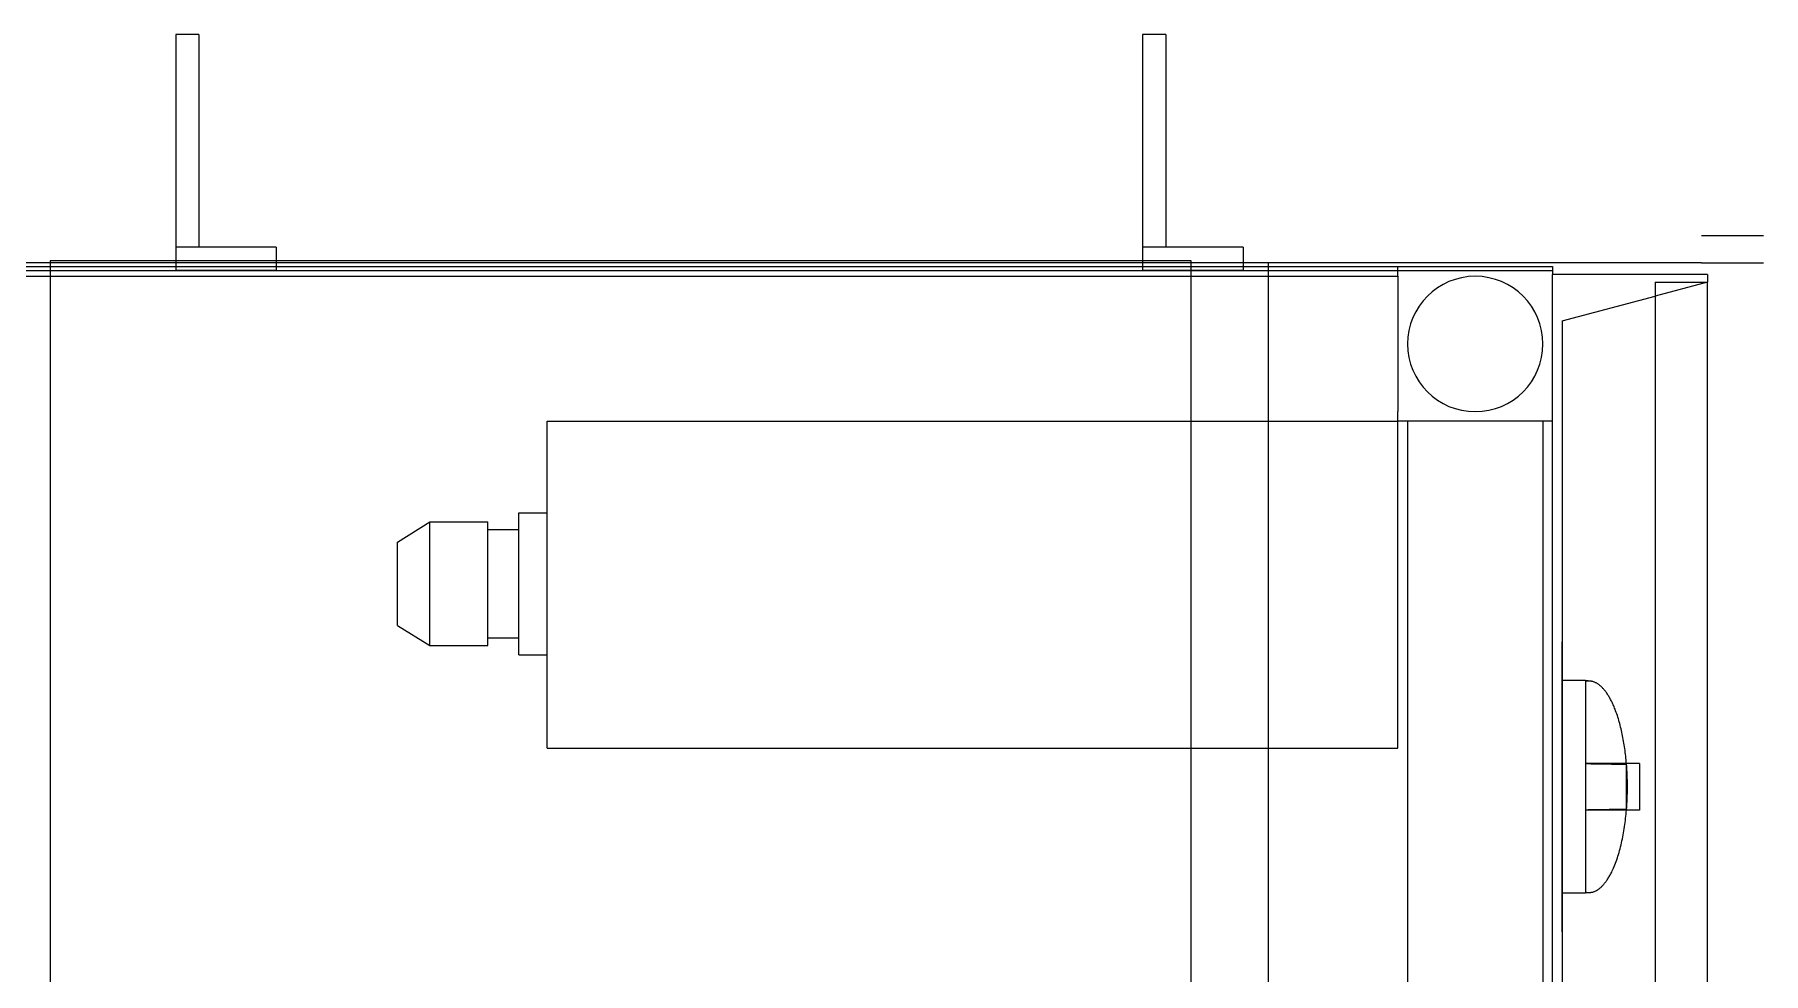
# Model space of a CAD drawing. Header units: millimetres. Extents: x 2162 to 93478, y -2737 to 52379.
# Drawn here: x 45670.7 to 46117.7, y 7851.4 to 8094.1 of the extents above; entities that cross this region are included whole.
import ezdxf

# ---------------------------------------------------------------- set-up
doc = ezdxf.new("R2010")
doc.units = ezdxf.units.MM
doc.layers.add('equipment 1', color=4, linetype='Continuous', lineweight=9)

# ---------------------------------------------------------------- blocks, each defined once
blk = doc.blocks.new('equipment 0533')
at = {"color": 0}
for p, q in [((445.5, 1430), (439.5, 1430)), ((439.5, 1430), (439.5, 1378)), ((445.5, 1430), (445.5, 1378)), ((689.5, 1430), (689.5, 1378)), ((695.5, 1430), (689.5, 1430)), ((695.5, 1430), (695.5, 1378)), ((439.5, 1378), (439.5, 1371.5)), ((445.5, 1378), (445.5, 1375)), ((689.5, 1378), (689.5, 1371.5)), ((695.5, 1378), (695.5, 1375)), ((850, 1378), (834, 1378)), ((445.5, 1375), (439.5, 1375)), ((465.5, 1375), (445.5, 1375)), ((465.5, 1375), (465.5, 1371.5)), ((695.5, 1375), (689.5, 1375)), ((715.5, 1375), (695.5, 1375)), ((715.5, 1375), (715.5, 1371)), ((-5, 1369), (795.5, 1369)), ((35.5, 1370), (755.5, 1370)), ((407, 1371), (399, 1371)), ((702, 1371.5), (407, 1371.5)), ((407, 1371.5), (407, 948)), ((702, 1371), (407, 1371)), ((439.5, 1371.5), (439.5, 1369)), ((465.5, 1369), (439.5, 1369)), ((465.5, 1371.5), (465.5, 1369)), ((689.5, 1371.5), (689.5, 1369)), ((715.5, 1369), (689.5, 1369)), ((702, 948), (702, 1371.5)), ((722, 1371), (702, 1371)), ((715.5, 1371), (715.5, 1369)), ((834, 1371), (722, 1371)), ((722, 106.5), (722, 1371)), ((755.5, 1367.5), (755.5, 1370)), ((755.5, 1370), (795.5, 1370)), ((795.5, 1370), (795.5, 1369)), ((795.5, 1369), (795.5, 1368)), ((795.5, 108), (795.5, 1368)), ((835.5, 1368), (795.5, 1368)), ((834, 1371), (850, 1371)), ((835.5, 1368), (835.5, 1366)), ((35.5, 1367.5), (755.5, 1367.5)), ((755.5, 1367.5), (755.5, 1332.5)), ((835.5, 1366), (822, 1362.38)), ((822, 1366), (835.5, 1366)), ((822, 1366), (822, 110)), ((835.5, 110), (835.5, 1366)), ((798, 1355.95), (822, 1362.38)), ((822, 1362.38), (822, 113.62)), ((798, 1355.95), (798, 120.05)), ((755.5, 1330), (755.5, 1332.5)), ((535.5, 1245.5), (535.5, 1330)), ((535.5, 1330), (755.5, 1330)), ((755.5, 1245.5), (755.5, 1330)), ((758, 1330), (755.5, 1330)), ((758, 1330), (758, 146)), ((793, 1330), (758, 1330)), ((793, 1330), (793, 146)), ((795.5, 1330), (793, 1330)), ((528.2, 1275.86), (528.2, 1306.35)), ((528.2, 1306.35), (535.5, 1306.35)), ((496.8, 1298.75), (505.2, 1304)), ((505.2, 1277.41), (505.2, 1304)), ((505.2, 1304), (520.2, 1304)), ((520.2, 1277.41), (520.2, 1304)), ((520.2, 1302), (528.2, 1302)), ((496.8, 1280.89), (496.8, 1298.75)), ((496.8, 1277.25), (496.8, 1280.89)), ((496.8, 1277.25), (505.2, 1272)), ((505.2, 1272), (505.2, 1277.41)), ((520.2, 1272), (520.2, 1277.41)), ((520.2, 1274), (528.2, 1274)), ((528.2, 1269.65), (528.2, 1275.86)), ((505.2, 1272), (520.2, 1272)), ((528.2, 1269.65), (535.5, 1269.65)), ((804, 1263), (798, 1263)), ((804, 1263), (804, 1262.74)), ((805.38, 1262.81), (804, 1263)), ((804, 1262.74), (804, 1241.5)), ((535.5, 1245.5), (755.5, 1245.5)), ((804, 1241.5), (804, 1229.5)), ((818, 1241.5), (804, 1241.5)), ((814.61, 1229.67), (814.61, 1241.33)), ((818, 1241.5), (818, 1229.5)), ((818, 1229.5), (804, 1229.5)), ((804, 1229.5), (804, 1208.26)), ((804, 1208), (798, 1208)), ((804, 1208.26), (804, 1208)), ((805.38, 1208.19), (804, 1208))]:
    blk.add_line(p, q, dxfattribs=at)
at = {"color": 0, "extrusion": (1, 2.22045e-16, 0)}
for p, q in [((798, 1269.48, 700.51), (798, 1264.06, 701.46)), ((798, 1263.87, 712.53), (798, 1269.25, 713.67)), ((798, 1268.31, 717.16), (798, 1263.08, 715.46)), ((798, 1262.75, 696.58), (798, 1267.92, 694.7)), ((798, 1262.39, 717.36), (798, 1267.49, 719.42)), ((798, 1267.48, 710.44), (798, 1267.48, 704.5)), ((798, 1267.48, 704.5), (798, 1266.72, 704.5)), ((798, 1266.99, 710.44), (798, 1267.48, 710.44)), ((798, 1266.77, 691.92), (798, 1261.78, 694.24)), ((798, 1266.72, 704.5), (798, 1266.72, 709.13)), ((798, 1265.96, 722.7), (798, 1261.11, 720.11)), ((798, 1265.35, 708.25), (798, 1265.35, 708.96)), ((798, 1260.09, 721.87), (798, 1264.76, 724.78)), ((798, 1259.26, 689.87), (798, 1263.76, 686.71)), ((798, 1262.69, 727.74), (798, 1258.35, 724.35)), ((798, 1262.47, 707.44), (798, 1262.47, 707.93)), ((798, 1261.93, 684.32), (798, 1257.72, 687.86)), ((798, 1261.76, 711.94), (798, 1261.73, 712.08)), ((798, 1261.73, 712.08), (798, 1261.54, 712.04)), ((798, 1261.57, 711.97), (798, 1261.54, 712.04)), ((798, 1257.05, 725.9), (798, 1261.14, 729.59)), ((798, 1258.59, 732.14), (798, 1254.9, 728.05)), ((798, 1254.14, 684.28), (798, 1257.68, 680.07)), ((798, 1253.35, 729.35), (798, 1256.74, 733.69)), ((798, 1255.29, 678.24), (798, 1252.13, 682.74)), ((798, 1254.05, 739.09), (798, 1216.68, 760.36)), ((798, 1253.78, 735.76), (798, 1250.87, 731.09)), ((798, 1253.56, 738.22), (798, 1216.19, 759.49)), ((798, 1249.11, 732.11), (798, 1251.7, 736.96)), ((798, 1247.76, 680.22), (798, 1250.08, 675.23)), ((798, 1248.42, 738.49), (798, 1246.36, 733.39)), ((798, 1247.3, 674.08), (798, 1245.42, 679.25)), ((798, 1244.46, 734.08), (798, 1246.16, 739.31)), ((798, 1242.67, 740.25), (798, 1241.53, 734.87)), ((798, 1240.54, 677.94), (798, 1241.49, 672.52)), ((798, 1234.64, 672.69), (798, 1236.93, 672.69)), ((798, 1236.93, 672.69), (798, 1236.93, 672)), ((798, 1236.93, 672), (798, 1233.8, 672)), ((798, 1234.49, 676.11), (798, 1233.88, 676.19)), ((798, 1229.51, 672.52), (798, 1230.46, 677.94)), ((798, 1221, 681.39), (798, 1218.25, 676.62)), ((798, 1216.21, 677.9), (798, 1219.28, 682.46)), ((798, 1215.47, 750), (798, 1205.53, 750)), ((798, 1205.53, 749), (798, 1215.47, 749)), ((798, 1208.32, 754), (798, 1212.68, 754)), ((798, 1212.04, 689.45), (798, 1207.59, 686.22)), ((798, 1206.24, 688.22), (798, 1210.91, 691.13)), ((798, 1210.5, 728.5), (798, 1210.5, 735.5)), ((798, 1210.5, 735.5), (798, 1209, 737)), ((798, 1200.5, 732), (798, 1210.5, 732)), ((798, 1209, 727), (798, 1210.5, 728.5)), ((798, 1209.46, 712.03), (798, 1209.43, 711.96)), ((798, 1209.46, 712.03), (798, 1209.26, 712.07)), ((798, 1209.26, 712.07), (798, 1209.24, 711.93)), ((798, 1209, 737), (798, 1202, 737)), ((798, 1202, 727), (798, 1209, 727)), ((798, 1208.53, 707.92), (798, 1208.53, 707.43)), ((798, 1207.13, 700.47), (798, 1201.75, 699.33)), ((798, 1203.82, 706.32), (798, 1203.9, 707)), ((798, 1203.22, 707.84), (798, 1202.46, 707.92)), ((798, 1202.38, 705.1), (798, 1203.14, 705.18)), ((798, 1202, 737), (798, 1200.5, 735.5)), ((798, 1200.5, 728.5), (798, 1202, 727)), ((798, 1200.5, 735.5), (798, 1200.5, 728.5)), ((798, 1199, 749.5), (798, 1199, 706.5)), ((798, 1198, 749.5), (798, 1198, 706.5))]:
    blk.add_line(p, q, dxfattribs=at)
blk.add_circle((1210.5, 749.5, 798), 5, dxfattribs=at)
at = {"color": 0}
for start, end in [(90, 270), (270, 90)]:
    blk.add_arc((775.5, 1350), 17.5, start, end, dxfattribs=at)
at = {"color": 0, "extrusion": (1, 2.22045e-16, 0)}
for centre, radius, start, end in [((1235.5, 706.5, 798), 37.5, 180, 60.347), ((1235.5, 706.5, 798), 36.5, 180, 60.347), ((1235.5, 706.5, 798), 34.5, 340, 350), ((1235.5, 706.5, 798), 34.5, 12, 18), ((1235.5, 706.5, 798), 34.5, 22, 28), ((1263.84, 712.27, 798), 3.63, 294.3842, 329.8648), ((1235.5, 706.5, 798), 34.5, 325, 335), ((1263.62, 712.46, 798), 4.54, 292.2557, 312.8924), ((1235.5, 706.5, 798), 34.5, 32, 38), ((1235.5, 706.5, 798), 29, 340, 350), ((1235.5, 706.5, 798), 29, 12, 18), ((1235.5, 706.5, 798), 29, 22, 28), ((1235.5, 706.5, 798), 34.5, 310, 320), ((1235.5, 706.5, 798), 29, 325, 335), ((1235.5, 706.5, 798), 34.5, 42, 48), ((1235.5, 706.5, 798), 27.5, 23.6599, 156.3661), ((1235.5, 706.5, 798), 29, 32, 38), ((1235.5, 706.5, 798), 29, 310, 320), ((1235.5, 706.5, 798), 29, 42, 48), ((1235.5, 706.5, 798), 34.5, 52, 58), ((1235.5, 706.5, 798), 34.5, 295, 305), ((1235.5, 706.5, 798), 29, 52, 58), ((1235.5, 706.5, 798), 29, 295, 305), ((1235.5, 706.5, 798), 34.5, 62, 68), ((1235.5, 706.5, 798), 29, 62, 68), ((1235.5, 706.5, 798), 34.5, 280, 290), ((1235.5, 706.5, 798), 34.5, 72, 78), ((1235.5, 706.5, 798), 29, 280, 290), ((1235.5, 706.5, 798), 29, 72, 78), ((1235.71, 737.07, 798), 1.64, 220.6016, 272.7286), ((1235.76, 739.81, 798), 0.947, 89.2501, 145.2523), ((1237.96, 738.11, 798), 4.09, 175.5471, 211.1368), ((1235.5, 706.5, 798), 29, 240, 260), ((1235.5, 706.5, 798), 34.5, 240, 260), ((1235.5, 706.5, 798), 29, 216, 236), ((1210.5, 749.5, 798), 12.5, 60.347, 180), ((1235.5, 706.5, 798), 34.5, 216, 236), ((1210.5, 749.5, 798), 11.5, 60.347, 180), ((1235.5, 706.5, 798), 29, 192, 212), ((1204.8, 705.38, 798), 1.4, 356.034, 78.5205), ((1235.5, 706.5, 798), 34.5, 192, 212), ((1204.32, 705.29, 798), 1.87, 267.2618, 359.8499), ((1204.62, 707.94, 798), 1.27, 291.1903, 359.7632), ((1204.3, 705.24, 798), 1.13, 267.6705, 2.9664), ((1204.36, 705.33, 798), 1.07, 357.9839, 92.4462), ((1204.28, 707.91, 798), 0.845, 359.5362, 94.0387), ((1204.38, 704.48, 798), 1.92, 91.8621, 106.7931), ((1204.16, 705.2, 798), 1.78, 183.2725, 272.3345), ((1204.13, 707.76, 798), 1.68, 87.9027, 174.5802), ((1204.05, 708.19, 798), 1.2, 263.019, 268.2788)]:
    blk.add_arc(centre, radius, start, end, dxfattribs=at)
at = {"color": 0, "extrusion": (1, 2.22045e-16, -2.46519e-32)}
blk.add_ellipse((798, 1261.57, 711.9), major_axis=(0, 0.198, 0.031), ratio=0.338455, start_param=0.148447, end_param=1.51843, dxfattribs=at)
at = {"color": 0, "extrusion": (1, 2.22045e-16, 1.84889e-32)}
blk.add_ellipse((798, 1209.43, 711.89), major_axis=(0, -0.198, 0.031), ratio=0.338455, start_param=4.764755, end_param=6.134739, dxfattribs=at)
at = {"color": 0}
blk.add_open_spline([(798, 1262.45, 706.36), (798, 1262.47, 706.72), (798, 1262.47, 707.08), (798, 1262.47, 707.44)], degree=3, dxfattribs=at)
for points, knots in [([(798, 1208.53, 707.43), (798, 1208.53, 706.37), (798, 1208.58, 705.32), (798, 1208.69, 704.27), (798, 1208.92, 702.06), (798, 1209.41, 699.85), (798, 1210.14, 697.72), (798, 1210.87, 695.59), (798, 1211.83, 693.58), (798, 1213.03, 691.69), (798, 1214.22, 689.79), (798, 1215.66, 688.02), (798, 1217.26, 686.47), (798, 1218.86, 684.93), (798, 1220.68, 683.56), (798, 1222.63, 682.44), (798, 1224.58, 681.33), (798, 1226.64, 680.47), (798, 1228.81, 679.89), (798, 1230.98, 679.3), (798, 1233.23, 679), (798, 1235.46, 679), (798, 1237.7, 679), (798, 1239.97, 679.29), (798, 1242.13, 679.87), (798, 1244.29, 680.45), (798, 1246.39, 681.31), (798, 1248.34, 682.42), (798, 1250.29, 683.54), (798, 1252.08, 684.88), (798, 1253.71, 686.44), (798, 1255.33, 688.01), (798, 1256.75, 689.76), (798, 1257.95, 691.65), (798, 1259.14, 693.54), (798, 1260.13, 695.6), (798, 1260.86, 697.71), (798, 1261.58, 699.83), (798, 1262.07, 702.03), (798, 1262.31, 704.27), (798, 1262.35, 704.68), (798, 1262.39, 705.09), (798, 1262.41, 705.5)], [0.0956259, 0.0956259, 0.0956259, 0.0956259, 0.125, 0.125, 0.125, 0.1875, 0.1875, 0.1875, 0.25, 0.25, 0.25, 0.3125, 0.3125, 0.3125, 0.375, 0.375, 0.375, 0.4375, 0.4375, 0.4375, 0.5, 0.5, 0.5, 0.5625, 0.5625, 0.5625, 0.625, 0.625, 0.625, 0.6875, 0.6875, 0.6875, 0.75, 0.75, 0.75, 0.8125, 0.8125, 0.8125, 0.875, 0.875, 0.875, 0.8864443, 0.8864443, 0.8864443, 0.8864443]), ([(804, 1241.5), (805.82, 1241.47), (807.63, 1241.44), (809.45, 1241.41), (811.17, 1241.39), (812.89, 1241.36), (814.61, 1241.33)], [0, 0, 0, 0, 0.00550394, 0.00550394, 0.00550394, 0.01071054, 0.01071054, 0.01071054, 0.01071054]), ([(798, 1235.79, 741.44), (798, 1235.86, 741.44), (798, 1235.94, 741.44), (798, 1236.01, 741.43), (798, 1236.09, 741.42), (798, 1236.16, 741.41), (798, 1236.23, 741.39), (798, 1236.3, 741.38), (798, 1236.37, 741.36), (798, 1236.44, 741.33), (798, 1236.5, 741.31), (798, 1236.57, 741.28), (798, 1236.63, 741.25), (798, 1236.69, 741.22), (798, 1236.75, 741.18), (798, 1236.81, 741.14), (798, 1236.86, 741.11), (798, 1236.91, 741.06), (798, 1236.96, 741.02), (798, 1237.01, 740.97), (798, 1237.06, 740.92), (798, 1237.1, 740.87), (798, 1237.14, 740.82), (798, 1237.18, 740.76), (798, 1237.21, 740.7), (798, 1237.25, 740.64), (798, 1237.29, 740.58), (798, 1237.32, 740.51), (798, 1237.35, 740.44), (798, 1237.38, 740.37), (798, 1237.41, 740.3), (798, 1237.44, 740.23), (798, 1237.46, 740.15), (798, 1237.49, 740.07), (798, 1237.51, 739.99), (798, 1237.54, 739.91), (798, 1237.56, 739.82), (798, 1237.57, 739.78), (798, 1237.58, 739.73), (798, 1237.59, 739.69), (798, 1237.6, 739.64), (798, 1237.61, 739.59), (798, 1237.62, 739.54), (798, 1237.62, 739.49), (798, 1237.63, 739.44), (798, 1237.64, 739.39), (798, 1237.65, 739.33), (798, 1237.65, 739.27), (798, 1237.66, 739.22), (798, 1237.66, 739.16), (798, 1237.67, 739.1), (798, 1237.67, 739.04), (798, 1237.68, 738.97), (798, 1237.68, 738.91), (798, 1237.68, 738.85), (798, 1237.68, 738.78), (798, 1237.69, 738.71), (798, 1237.69, 738.64), (798, 1237.69, 738.57), (798, 1237.69, 738.5), (798, 1237.69, 738.43)], [0, 0, 0, 0, 0.056724, 0.056724, 0.056724, 0.111437, 0.111437, 0.111437, 0.164368, 0.164368, 0.164368, 0.216435, 0.216435, 0.216435, 0.267641, 0.267641, 0.267641, 0.31736, 0.31736, 0.31736, 0.367473, 0.367473, 0.367473, 0.41821, 0.41821, 0.41821, 0.471404, 0.471404, 0.471404, 0.527966, 0.527966, 0.527966, 0.588061, 0.588061, 0.588061, 0.652134, 0.652134, 0.652134, 0.686345, 0.686345, 0.686345, 0.723264, 0.723264, 0.723264, 0.76261, 0.76261, 0.76261, 0.804739, 0.804739, 0.804739, 0.84943, 0.84943, 0.84943, 0.896711, 0.896711, 0.896711, 0.94689, 0.94689, 0.94689, 1, 1, 1, 1]), ([(798, 1237.69, 738.43), (798, 1237.69, 738.35), (798, 1237.69, 738.26), (798, 1237.69, 738.18), (798, 1237.68, 738.1), (798, 1237.68, 738.02), (798, 1237.68, 737.94), (798, 1237.67, 737.86), (798, 1237.67, 737.78), (798, 1237.66, 737.71), (798, 1237.65, 737.63), (798, 1237.65, 737.56), (798, 1237.64, 737.49), (798, 1237.63, 737.42), (798, 1237.62, 737.35), (798, 1237.61, 737.28), (798, 1237.6, 737.22), (798, 1237.58, 737.15), (798, 1237.57, 737.09), (798, 1237.56, 737.03), (798, 1237.54, 736.97), (798, 1237.53, 736.91), (798, 1237.51, 736.85), (798, 1237.5, 736.79), (798, 1237.48, 736.74), (798, 1237.46, 736.68), (798, 1237.44, 736.63), (798, 1237.42, 736.58), (798, 1237.4, 736.53), (798, 1237.38, 736.48), (798, 1237.36, 736.43), (798, 1237.34, 736.38), (798, 1237.32, 736.34), (798, 1237.29, 736.29), (798, 1237.27, 736.25), (798, 1237.24, 736.2), (798, 1237.21, 736.16), (798, 1237.19, 736.12), (798, 1237.16, 736.08), (798, 1237.13, 736.05), (798, 1237.1, 736.01), (798, 1237.08, 735.97), (798, 1237.04, 735.94), (798, 1237.01, 735.9), (798, 1236.98, 735.87), (798, 1236.95, 735.84), (798, 1236.92, 735.81), (798, 1236.88, 735.78), (798, 1236.85, 735.75), (798, 1236.81, 735.73), (798, 1236.78, 735.7), (798, 1236.74, 735.67), (798, 1236.7, 735.65), (798, 1236.66, 735.63), (798, 1236.62, 735.61), (798, 1236.58, 735.59), (798, 1236.54, 735.57), (798, 1236.5, 735.55), (798, 1236.46, 735.54), (798, 1236.42, 735.52), (798, 1236.37, 735.51), (798, 1236.33, 735.49), (798, 1236.28, 735.48), (798, 1236.24, 735.47), (798, 1236.19, 735.46), (798, 1236.14, 735.45), (798, 1236.09, 735.44), (798, 1236.04, 735.44), (798, 1235.99, 735.43), (798, 1235.94, 735.43), (798, 1235.89, 735.43), (798, 1235.84, 735.42), (798, 1235.79, 735.42)], [0, 0, 0, 0, 0.062874, 0.062874, 0.062874, 0.122837, 0.122837, 0.122837, 0.179657, 0.179657, 0.179657, 0.23396, 0.23396, 0.23396, 0.285595, 0.285595, 0.285595, 0.334513, 0.334513, 0.334513, 0.380905, 0.380905, 0.380905, 0.424895, 0.424895, 0.424895, 0.466529, 0.466529, 0.466529, 0.506488, 0.506488, 0.506488, 0.545032, 0.545032, 0.545032, 0.581831, 0.581831, 0.581831, 0.617448, 0.617448, 0.617448, 0.652067, 0.652067, 0.652067, 0.68588, 0.68588, 0.68588, 0.719175, 0.719175, 0.719175, 0.752182, 0.752182, 0.752182, 0.78524, 0.78524, 0.78524, 0.818656, 0.818656, 0.818656, 0.852548, 0.852548, 0.852548, 0.887626, 0.887626, 0.887626, 0.923635, 0.923635, 0.923635, 0.961022, 0.961022, 0.961022, 1, 1, 1, 1]), ([(798, 1235.44, 677.94), (798, 1235.5, 677.94), (798, 1235.56, 677.94), (798, 1235.62, 677.93), (798, 1235.68, 677.93), (798, 1235.73, 677.92), (798, 1235.79, 677.91), (798, 1235.84, 677.9), (798, 1235.89, 677.89), (798, 1235.94, 677.87), (798, 1235.99, 677.86), (798, 1236.04, 677.84), (798, 1236.09, 677.82), (798, 1236.13, 677.8), (798, 1236.18, 677.77), (798, 1236.22, 677.75), (798, 1236.26, 677.72), (798, 1236.3, 677.69), (798, 1236.34, 677.66), (798, 1236.38, 677.63), (798, 1236.42, 677.59), (798, 1236.45, 677.56), (798, 1236.49, 677.52), (798, 1236.52, 677.48), (798, 1236.55, 677.44), (798, 1236.58, 677.4), (798, 1236.61, 677.36), (798, 1236.64, 677.31), (798, 1236.67, 677.27), (798, 1236.69, 677.23), (798, 1236.72, 677.18), (798, 1236.74, 677.14), (798, 1236.76, 677.09), (798, 1236.78, 677.04), (798, 1236.8, 677), (798, 1236.82, 676.95), (798, 1236.83, 676.9), (798, 1236.85, 676.86), (798, 1236.86, 676.81), (798, 1236.88, 676.76), (798, 1236.89, 676.71), (798, 1236.9, 676.66), (798, 1236.9, 676.61), (798, 1236.91, 676.56), (798, 1236.92, 676.51), (798, 1236.92, 676.46), (798, 1236.93, 676.4), (798, 1236.93, 676.35), (798, 1236.93, 676.3)], [0, 0, 0, 0, 0.071329, 0.071329, 0.071329, 0.138888, 0.138888, 0.138888, 0.203488, 0.203488, 0.203488, 0.265389, 0.265389, 0.265389, 0.326147, 0.326147, 0.326147, 0.38585, 0.38585, 0.38585, 0.446421, 0.446421, 0.446421, 0.508506, 0.508506, 0.508506, 0.570717, 0.570717, 0.570717, 0.631986, 0.631986, 0.631986, 0.692943, 0.692943, 0.692943, 0.753165, 0.753165, 0.753165, 0.813397, 0.813397, 0.813397, 0.874732, 0.874732, 0.874732, 0.936834, 0.936834, 0.936834, 1, 1, 1, 1]), ([(798, 1236.93, 676.3), (798, 1236.93, 676.25), (798, 1236.93, 676.2), (798, 1236.92, 676.16), (798, 1236.92, 676.11), (798, 1236.92, 676.06), (798, 1236.91, 676.02), (798, 1236.9, 675.97), (798, 1236.9, 675.92), (798, 1236.89, 675.88), (798, 1236.88, 675.83), (798, 1236.87, 675.79), (798, 1236.86, 675.74), (798, 1236.84, 675.7), (798, 1236.83, 675.65), (798, 1236.81, 675.61), (798, 1236.8, 675.56), (798, 1236.78, 675.52), (798, 1236.77, 675.47), (798, 1236.75, 675.43), (798, 1236.73, 675.38), (798, 1236.71, 675.34), (798, 1236.69, 675.3), (798, 1236.66, 675.25), (798, 1236.64, 675.21), (798, 1236.61, 675.16), (798, 1236.59, 675.12), (798, 1236.56, 675.07), (798, 1236.53, 675.02), (798, 1236.5, 674.98), (798, 1236.46, 674.93), (798, 1236.43, 674.88), (798, 1236.39, 674.82), (798, 1236.35, 674.77), (798, 1236.31, 674.71), (798, 1236.27, 674.66), (798, 1236.22, 674.6), (798, 1236.18, 674.54), (798, 1236.13, 674.48), (798, 1236.08, 674.42), (798, 1236.03, 674.36), (798, 1235.97, 674.3), (798, 1235.92, 674.24), (798, 1235.86, 674.17), (798, 1235.8, 674.1), (798, 1235.74, 674.04), (798, 1235.68, 673.96), (798, 1235.61, 673.89), (798, 1235.55, 673.82)], [0, 0, 0, 0, 0.048783, 0.048783, 0.048783, 0.096931, 0.096931, 0.096931, 0.145092, 0.145092, 0.145092, 0.193398, 0.193398, 0.193398, 0.242257, 0.242257, 0.242257, 0.291123, 0.291123, 0.291123, 0.340835, 0.340835, 0.340835, 0.391595, 0.391595, 0.391595, 0.445772, 0.445772, 0.445772, 0.506113, 0.506113, 0.506113, 0.572506, 0.572506, 0.572506, 0.644951, 0.644951, 0.644951, 0.72423, 0.72423, 0.72423, 0.809688, 0.809688, 0.809688, 0.901692, 0.901692, 0.901692, 1, 1, 1, 1]), ([(798, 1236.93, 738.43), (798, 1236.93, 738.54), (798, 1236.93, 738.66), (798, 1236.92, 738.77), (798, 1236.92, 738.87), (798, 1236.91, 738.97), (798, 1236.91, 739.08), (798, 1236.9, 739.17), (798, 1236.89, 739.26), (798, 1236.88, 739.35), (798, 1236.87, 739.43), (798, 1236.86, 739.52), (798, 1236.85, 739.6), (798, 1236.84, 739.67), (798, 1236.82, 739.75), (798, 1236.8, 739.82), (798, 1236.79, 739.88), (798, 1236.77, 739.94), (798, 1236.75, 740.01), (798, 1236.73, 740.06), (798, 1236.71, 740.11), (798, 1236.68, 740.17), (798, 1236.66, 740.21), (798, 1236.64, 740.25), (798, 1236.61, 740.3), (798, 1236.58, 740.33), (798, 1236.55, 740.37), (798, 1236.52, 740.4), (798, 1236.5, 740.44), (798, 1236.47, 740.47), (798, 1236.44, 740.5), (798, 1236.41, 740.53), (798, 1236.37, 740.55), (798, 1236.34, 740.58), (798, 1236.31, 740.6), (798, 1236.27, 740.62), (798, 1236.24, 740.64), (798, 1236.21, 740.66), (798, 1236.17, 740.68), (798, 1236.13, 740.69), (798, 1236.1, 740.71), (798, 1236.06, 740.72), (798, 1236.02, 740.73), (798, 1235.98, 740.74), (798, 1235.94, 740.74), (798, 1235.9, 740.75), (798, 1235.86, 740.75), (798, 1235.82, 740.75), (798, 1235.78, 740.76)], [0, 0, 0, 0, 0.115629, 0.115629, 0.115629, 0.221541, 0.221541, 0.221541, 0.317048, 0.317048, 0.317048, 0.403151, 0.403151, 0.403151, 0.480181, 0.480181, 0.480181, 0.547649, 0.547649, 0.547649, 0.607036, 0.607036, 0.607036, 0.658652, 0.658652, 0.658652, 0.705723, 0.705723, 0.705723, 0.749804, 0.749804, 0.749804, 0.792587, 0.792587, 0.792587, 0.833874, 0.833874, 0.833874, 0.874768, 0.874768, 0.874768, 0.915223, 0.915223, 0.915223, 0.956881, 0.956881, 0.956881, 1, 1, 1, 1]), ([(798, 1235.79, 736.11), (798, 1235.82, 736.11), (798, 1235.86, 736.11), (798, 1235.9, 736.12), (798, 1235.94, 736.12), (798, 1235.98, 736.13), (798, 1236.02, 736.14), (798, 1236.05, 736.15), (798, 1236.09, 736.16), (798, 1236.13, 736.17), (798, 1236.16, 736.19), (798, 1236.2, 736.2), (798, 1236.23, 736.22), (798, 1236.26, 736.24), (798, 1236.3, 736.26), (798, 1236.33, 736.28), (798, 1236.36, 736.31), (798, 1236.39, 736.33), (798, 1236.42, 736.36), (798, 1236.45, 736.39), (798, 1236.49, 736.42), (798, 1236.51, 736.45), (798, 1236.54, 736.48), (798, 1236.57, 736.52), (798, 1236.6, 736.55), (798, 1236.63, 736.6), (798, 1236.65, 736.64), (798, 1236.68, 736.68), (798, 1236.7, 736.73), (798, 1236.72, 736.79), (798, 1236.74, 736.84), (798, 1236.76, 736.9), (798, 1236.78, 736.96), (798, 1236.8, 737.03), (798, 1236.82, 737.1), (798, 1236.83, 737.17), (798, 1236.85, 737.25), (798, 1236.86, 737.33), (798, 1236.87, 737.41), (798, 1236.88, 737.5), (798, 1236.89, 737.59), (798, 1236.9, 737.68), (798, 1236.91, 737.78), (798, 1236.92, 737.88), (798, 1236.92, 737.99), (798, 1236.92, 738.09), (798, 1236.93, 738.2), (798, 1236.93, 738.32), (798, 1236.93, 738.43)], [0, 0, 0, 0, 0.040782, 0.040782, 0.040782, 0.08087, 0.08087, 0.08087, 0.120268, 0.120268, 0.120268, 0.160187, 0.160187, 0.160187, 0.20046, 0.20046, 0.20046, 0.242265, 0.242265, 0.242265, 0.286459, 0.286459, 0.286459, 0.332952, 0.332952, 0.332952, 0.384431, 0.384431, 0.384431, 0.443389, 0.443389, 0.443389, 0.511681, 0.511681, 0.511681, 0.58902, 0.58902, 0.58902, 0.676245, 0.676245, 0.676245, 0.773705, 0.773705, 0.773705, 0.881568, 0.881568, 0.881568, 1, 1, 1, 1]), ([(798, 1235.01, 674.18), (798, 1235.07, 674.24), (798, 1235.14, 674.31), (798, 1235.2, 674.38), (798, 1235.26, 674.44), (798, 1235.32, 674.51), (798, 1235.38, 674.57), (798, 1235.43, 674.63), (798, 1235.48, 674.69), (798, 1235.54, 674.75), (798, 1235.58, 674.8), (798, 1235.63, 674.86), (798, 1235.68, 674.91), (798, 1235.72, 674.97), (798, 1235.76, 675.02), (798, 1235.8, 675.07), (798, 1235.84, 675.12), (798, 1235.87, 675.16), (798, 1235.91, 675.21), (798, 1235.94, 675.26), (798, 1235.97, 675.3), (798, 1236, 675.34), (798, 1236.02, 675.38), (798, 1236.04, 675.42), (798, 1236.07, 675.46), (798, 1236.11, 675.54), (798, 1236.14, 675.61), (798, 1236.18, 675.69), (798, 1236.21, 675.76), (798, 1236.23, 675.83), (798, 1236.26, 675.9), (798, 1236.28, 675.97), (798, 1236.29, 676.04), (798, 1236.3, 676.11), (798, 1236.31, 676.18), (798, 1236.32, 676.24), (798, 1236.32, 676.31)], [0, 0, 0, 0, 0.10938, 0.10938, 0.10938, 0.210603, 0.210603, 0.210603, 0.304015, 0.304015, 0.304015, 0.389049, 0.389049, 0.389049, 0.466366, 0.466366, 0.466366, 0.53603, 0.53603, 0.53603, 0.597986, 0.597986, 0.597986, 0.652147, 0.652147, 0.652147, 0.749352, 0.749352, 0.749352, 0.838827, 0.838827, 0.838827, 0.921744, 0.921744, 0.921744, 1, 1, 1, 1]), ([(798, 1236.32, 676.31), (798, 1236.32, 676.35), (798, 1236.32, 676.38), (798, 1236.31, 676.42), (798, 1236.31, 676.46), (798, 1236.31, 676.49), (798, 1236.3, 676.53), (798, 1236.3, 676.56), (798, 1236.29, 676.59), (798, 1236.28, 676.63), (798, 1236.27, 676.66), (798, 1236.27, 676.69), (798, 1236.25, 676.72), (798, 1236.24, 676.75), (798, 1236.23, 676.78), (798, 1236.22, 676.81), (798, 1236.2, 676.84), (798, 1236.19, 676.87), (798, 1236.17, 676.89), (798, 1236.16, 676.92), (798, 1236.14, 676.95), (798, 1236.12, 676.97), (798, 1236.1, 677), (798, 1236.08, 677.02), (798, 1236.06, 677.05), (798, 1236.04, 677.07), (798, 1236.02, 677.09), (798, 1235.99, 677.11), (798, 1235.97, 677.13), (798, 1235.95, 677.15), (798, 1235.92, 677.17), (798, 1235.9, 677.19), (798, 1235.87, 677.21), (798, 1235.85, 677.22), (798, 1235.82, 677.24), (798, 1235.8, 677.25), (798, 1235.77, 677.26), (798, 1235.74, 677.27), (798, 1235.72, 677.28), (798, 1235.69, 677.29), (798, 1235.66, 677.3), (798, 1235.63, 677.31), (798, 1235.6, 677.31), (798, 1235.57, 677.32), (798, 1235.54, 677.32), (798, 1235.51, 677.33), (798, 1235.48, 677.33), (798, 1235.45, 677.33), (798, 1235.42, 677.33)], [0, 0, 0, 0, 0.07278, 0.07278, 0.07278, 0.142148, 0.142148, 0.142148, 0.209183, 0.209183, 0.209183, 0.274292, 0.274292, 0.274292, 0.337769, 0.337769, 0.337769, 0.400757, 0.400757, 0.400757, 0.462801, 0.462801, 0.462801, 0.525595, 0.525595, 0.525595, 0.58754, 0.58754, 0.58754, 0.647529, 0.647529, 0.647529, 0.706323, 0.706323, 0.706323, 0.7637, 0.7637, 0.7637, 0.821374, 0.821374, 0.821374, 0.879619, 0.879619, 0.879619, 0.93891, 0.93891, 0.93891, 1, 1, 1, 1]), ([(798, 1233.88, 738.43), (798, 1233.88, 738.52), (798, 1233.88, 738.6), (798, 1233.88, 738.69), (798, 1233.89, 738.77), (798, 1233.89, 738.85), (798, 1233.89, 738.93), (798, 1233.9, 739.01), (798, 1233.9, 739.08), (798, 1233.91, 739.16), (798, 1233.92, 739.23), (798, 1233.93, 739.31), (798, 1233.93, 739.38), (798, 1233.94, 739.45), (798, 1233.95, 739.52), (798, 1233.96, 739.58), (798, 1233.98, 739.65), (798, 1233.99, 739.71), (798, 1234, 739.78), (798, 1234.01, 739.84), (798, 1234.03, 739.9), (798, 1234.04, 739.96), (798, 1234.06, 740.02), (798, 1234.08, 740.08), (798, 1234.09, 740.13), (798, 1234.11, 740.18), (798, 1234.13, 740.24), (798, 1234.15, 740.29), (798, 1234.17, 740.34), (798, 1234.19, 740.39), (798, 1234.21, 740.44), (798, 1234.23, 740.49), (798, 1234.26, 740.53), (798, 1234.28, 740.58), (798, 1234.31, 740.62), (798, 1234.33, 740.66), (798, 1234.36, 740.71), (798, 1234.39, 740.75), (798, 1234.41, 740.78), (798, 1234.44, 740.82), (798, 1234.47, 740.86), (798, 1234.5, 740.9), (798, 1234.53, 740.93), (798, 1234.56, 740.96), (798, 1234.59, 741), (798, 1234.62, 741.03), (798, 1234.66, 741.06), (798, 1234.69, 741.09), (798, 1234.73, 741.11), (798, 1234.76, 741.14), (798, 1234.8, 741.17), (798, 1234.84, 741.19), (798, 1234.87, 741.21), (798, 1234.91, 741.24), (798, 1234.95, 741.26), (798, 1234.99, 741.28), (798, 1235.03, 741.3), (798, 1235.07, 741.31), (798, 1235.11, 741.33), (798, 1235.16, 741.35), (798, 1235.2, 741.36), (798, 1235.25, 741.37), (798, 1235.29, 741.39), (798, 1235.34, 741.4), (798, 1235.38, 741.41), (798, 1235.43, 741.41), (798, 1235.48, 741.42), (798, 1235.53, 741.43), (798, 1235.58, 741.43), (798, 1235.63, 741.44), (798, 1235.68, 741.44), (798, 1235.73, 741.44), (798, 1235.79, 741.44)], [0, 0, 0, 0, 0.063114, 0.063114, 0.063114, 0.123615, 0.123615, 0.123615, 0.180974, 0.180974, 0.180974, 0.235261, 0.235261, 0.235261, 0.287101, 0.287101, 0.287101, 0.336031, 0.336031, 0.336031, 0.382382, 0.382382, 0.382382, 0.426334, 0.426334, 0.426334, 0.468211, 0.468211, 0.468211, 0.50825, 0.50825, 0.50825, 0.546628, 0.546628, 0.546628, 0.58365, 0.58365, 0.58365, 0.618994, 0.618994, 0.618994, 0.653583, 0.653583, 0.653583, 0.687156, 0.687156, 0.687156, 0.720422, 0.720422, 0.720422, 0.75323, 0.75323, 0.75323, 0.78626, 0.78626, 0.78626, 0.819504, 0.819504, 0.819504, 0.853545, 0.853545, 0.853545, 0.888308, 0.888308, 0.888308, 0.923996, 0.923996, 0.923996, 0.96135, 0.96135, 0.96135, 1, 1, 1, 1]), ([(798, 1234.64, 738.43), (798, 1234.64, 738.32), (798, 1234.64, 738.2), (798, 1234.65, 738.09), (798, 1234.65, 737.99), (798, 1234.66, 737.88), (798, 1234.66, 737.78), (798, 1234.67, 737.68), (798, 1234.68, 737.59), (798, 1234.69, 737.5), (798, 1234.7, 737.41), (798, 1234.71, 737.33), (798, 1234.72, 737.24), (798, 1234.74, 737.17), (798, 1234.75, 737.1), (798, 1234.77, 737.03), (798, 1234.79, 736.96), (798, 1234.81, 736.9), (798, 1234.83, 736.84), (798, 1234.85, 736.78), (798, 1234.87, 736.73), (798, 1234.89, 736.68), (798, 1234.92, 736.64), (798, 1234.94, 736.59), (798, 1234.97, 736.55), (798, 1235, 736.52), (798, 1235.03, 736.48), (798, 1235.06, 736.45), (798, 1235.09, 736.42), (798, 1235.12, 736.39), (798, 1235.15, 736.36), (798, 1235.18, 736.33), (798, 1235.21, 736.31), (798, 1235.24, 736.28), (798, 1235.27, 736.26), (798, 1235.31, 736.24), (798, 1235.34, 736.22), (798, 1235.37, 736.2), (798, 1235.41, 736.19), (798, 1235.44, 736.17), (798, 1235.48, 736.16), (798, 1235.52, 736.15), (798, 1235.55, 736.14), (798, 1235.59, 736.13), (798, 1235.63, 736.12), (798, 1235.67, 736.12), (798, 1235.71, 736.11), (798, 1235.75, 736.11), (798, 1235.79, 736.11)], [0, 0, 0, 0, 0.118406, 0.118406, 0.118406, 0.226654, 0.226654, 0.226654, 0.324092, 0.324092, 0.324092, 0.411705, 0.411705, 0.411705, 0.489026, 0.489026, 0.489026, 0.556909, 0.556909, 0.556909, 0.616233, 0.616233, 0.616233, 0.667349, 0.667349, 0.667349, 0.713512, 0.713512, 0.713512, 0.757697, 0.757697, 0.757697, 0.799493, 0.799493, 0.799493, 0.839976, 0.839976, 0.839976, 0.879886, 0.879886, 0.879886, 0.919149, 0.919149, 0.919149, 0.959227, 0.959227, 0.959227, 1, 1, 1, 1]), ([(798, 1235.55, 673.82), (798, 1235.51, 673.78), (798, 1235.47, 673.74), (798, 1235.43, 673.69), (798, 1235.39, 673.65), (798, 1235.35, 673.61), (798, 1235.32, 673.57), (798, 1235.28, 673.54), (798, 1235.25, 673.5), (798, 1235.22, 673.46), (798, 1235.19, 673.43), (798, 1235.16, 673.4), (798, 1235.13, 673.37), (798, 1235.1, 673.34), (798, 1235.07, 673.31), (798, 1235.05, 673.28), (798, 1235.03, 673.25), (798, 1235, 673.23), (798, 1234.98, 673.2), (798, 1234.96, 673.18), (798, 1234.95, 673.16), (798, 1234.93, 673.14), (798, 1234.91, 673.12), (798, 1234.9, 673.1), (798, 1234.89, 673.08), (798, 1234.84, 673.02), (798, 1234.79, 672.95), (798, 1234.75, 672.88), (798, 1234.71, 672.82), (798, 1234.68, 672.75), (798, 1234.64, 672.69)], [0, 0, 0, 0, 0.12275, 0.12275, 0.12275, 0.234584, 0.234584, 0.234584, 0.336061, 0.336061, 0.336061, 0.42658, 0.42658, 0.42658, 0.506809, 0.506809, 0.506809, 0.575546, 0.575546, 0.575546, 0.634577, 0.634577, 0.634577, 0.682157, 0.682157, 0.682157, 0.846189, 0.846189, 0.846189, 1, 1, 1, 1]), ([(798, 1233.88, 676.19), (798, 1233.89, 676.26), (798, 1233.89, 676.33), (798, 1233.9, 676.4), (798, 1233.91, 676.47), (798, 1233.92, 676.53), (798, 1233.93, 676.6), (798, 1233.95, 676.66), (798, 1233.96, 676.72), (798, 1233.98, 676.78), (798, 1233.99, 676.84), (798, 1234.01, 676.9), (798, 1234.03, 676.95), (798, 1234.05, 677.01), (798, 1234.07, 677.06), (798, 1234.1, 677.11), (798, 1234.12, 677.16), (798, 1234.14, 677.21), (798, 1234.17, 677.26), (798, 1234.2, 677.3), (798, 1234.23, 677.34), (798, 1234.26, 677.38), (798, 1234.29, 677.43), (798, 1234.32, 677.46), (798, 1234.36, 677.5), (798, 1234.39, 677.54), (798, 1234.43, 677.57), (798, 1234.46, 677.6), (798, 1234.5, 677.64), (798, 1234.54, 677.67), (798, 1234.58, 677.69), (798, 1234.62, 677.72), (798, 1234.66, 677.75), (798, 1234.7, 677.77), (798, 1234.75, 677.79), (798, 1234.79, 677.81), (798, 1234.83, 677.83), (798, 1234.88, 677.85), (798, 1234.93, 677.87), (798, 1234.97, 677.88), (798, 1235.02, 677.89), (798, 1235.07, 677.91), (798, 1235.12, 677.91), (798, 1235.17, 677.92), (798, 1235.23, 677.93), (798, 1235.28, 677.93), (798, 1235.33, 677.94), (798, 1235.39, 677.94), (798, 1235.44, 677.94)], [0, 0, 0, 0, 0.08101, 0.08101, 0.08101, 0.157162, 0.157162, 0.157162, 0.229319, 0.229319, 0.229319, 0.2972, 0.2972, 0.2972, 0.36195, 0.36195, 0.36195, 0.423721, 0.423721, 0.423721, 0.483122, 0.483122, 0.483122, 0.540982, 0.540982, 0.540982, 0.597661, 0.597661, 0.597661, 0.653181, 0.653181, 0.653181, 0.707852, 0.707852, 0.707852, 0.763548, 0.763548, 0.763548, 0.819537, 0.819537, 0.819537, 0.87764, 0.87764, 0.87764, 0.937454, 0.937454, 0.937454, 1, 1, 1, 1]), ([(798, 1235.42, 677.33), (798, 1235.39, 677.33), (798, 1235.35, 677.33), (798, 1235.32, 677.33), (798, 1235.29, 677.32), (798, 1235.26, 677.32), (798, 1235.23, 677.31), (798, 1235.2, 677.31), (798, 1235.17, 677.3), (798, 1235.14, 677.29), (798, 1235.11, 677.28), (798, 1235.08, 677.27), (798, 1235.05, 677.25), (798, 1235.02, 677.24), (798, 1234.99, 677.23), (798, 1234.97, 677.21), (798, 1234.94, 677.19), (798, 1234.92, 677.17), (798, 1234.89, 677.16), (798, 1234.87, 677.13), (798, 1234.84, 677.11), (798, 1234.82, 677.09), (798, 1234.79, 677.07), (798, 1234.77, 677.04), (798, 1234.75, 677.02), (798, 1234.73, 676.99), (798, 1234.71, 676.96), (798, 1234.69, 676.93), (798, 1234.67, 676.9), (798, 1234.65, 676.87), (798, 1234.64, 676.84), (798, 1234.62, 676.81), (798, 1234.61, 676.78), (798, 1234.59, 676.74), (798, 1234.58, 676.71), (798, 1234.57, 676.67), (798, 1234.56, 676.63), (798, 1234.54, 676.6), (798, 1234.54, 676.56), (798, 1234.53, 676.52), (798, 1234.52, 676.48), (798, 1234.51, 676.43), (798, 1234.51, 676.39), (798, 1234.5, 676.35), (798, 1234.5, 676.3), (798, 1234.49, 676.26), (798, 1234.49, 676.21), (798, 1234.49, 676.16), (798, 1234.49, 676.11)], [0, 0, 0, 0, 0.058049, 0.058049, 0.058049, 0.113315, 0.113315, 0.113315, 0.167562, 0.167562, 0.167562, 0.221142, 0.221142, 0.221142, 0.275517, 0.275517, 0.275517, 0.329522, 0.329522, 0.329522, 0.385758, 0.385758, 0.385758, 0.443893, 0.443893, 0.443893, 0.503677, 0.503677, 0.503677, 0.564645, 0.564645, 0.564645, 0.628005, 0.628005, 0.628005, 0.695019, 0.695019, 0.695019, 0.764665, 0.764665, 0.764665, 0.83877, 0.83877, 0.83877, 0.91714, 0.91714, 0.91714, 1, 1, 1, 1]), ([(798, 1233.8, 672), (798, 1233.8, 672.04), (798, 1233.8, 672.07), (798, 1233.81, 672.11), (798, 1233.81, 672.14), (798, 1233.81, 672.18), (798, 1233.82, 672.22), (798, 1233.82, 672.25), (798, 1233.83, 672.29), (798, 1233.83, 672.33), (798, 1233.84, 672.37), (798, 1233.85, 672.41), (798, 1233.86, 672.45), (798, 1233.87, 672.49), (798, 1233.88, 672.53), (798, 1233.9, 672.57), (798, 1233.91, 672.61), (798, 1233.92, 672.65), (798, 1233.94, 672.69), (798, 1233.96, 672.73), (798, 1233.97, 672.77), (798, 1233.99, 672.82), (798, 1234.01, 672.86), (798, 1234.03, 672.9), (798, 1234.05, 672.94), (798, 1234.08, 672.99), (798, 1234.1, 673.03), (798, 1234.12, 673.08), (798, 1234.15, 673.12), (798, 1234.18, 673.17), (798, 1234.21, 673.22), (798, 1234.24, 673.27), (798, 1234.28, 673.31), (798, 1234.31, 673.36), (798, 1234.35, 673.41), (798, 1234.38, 673.46), (798, 1234.42, 673.51), (798, 1234.46, 673.57), (798, 1234.51, 673.62), (798, 1234.55, 673.67), (798, 1234.59, 673.72), (798, 1234.64, 673.78), (798, 1234.69, 673.83), (798, 1234.74, 673.89), (798, 1234.79, 673.95), (798, 1234.84, 674), (798, 1234.9, 674.06), (798, 1234.95, 674.12), (798, 1235.01, 674.18)], [0, 0, 0, 0, 0.042012, 0.042012, 0.042012, 0.085117, 0.085117, 0.085117, 0.130084, 0.130084, 0.130084, 0.176966, 0.176966, 0.176966, 0.226145, 0.226145, 0.226145, 0.27723, 0.27723, 0.27723, 0.330801, 0.330801, 0.330801, 0.38655, 0.38655, 0.38655, 0.445857, 0.445857, 0.445857, 0.509982, 0.509982, 0.509982, 0.578857, 0.578857, 0.578857, 0.653261, 0.653261, 0.653261, 0.731918, 0.731918, 0.731918, 0.816011, 0.816011, 0.816011, 0.905246, 0.905246, 0.905246, 1, 1, 1, 1]), ([(798, 1234.99, 740.35), (798, 1234.96, 740.3), (798, 1234.93, 740.25), (798, 1234.91, 740.21), (798, 1234.88, 740.15), (798, 1234.86, 740.09), (798, 1234.84, 740.03), (798, 1234.81, 739.97), (798, 1234.79, 739.9), (798, 1234.78, 739.84), (798, 1234.76, 739.76), (798, 1234.74, 739.69), (798, 1234.73, 739.61), (798, 1234.71, 739.53), (798, 1234.7, 739.44), (798, 1234.69, 739.36), (798, 1234.68, 739.26), (798, 1234.67, 739.17), (798, 1234.66, 739.08), (798, 1234.66, 738.97), (798, 1234.65, 738.87), (798, 1234.65, 738.77), (798, 1234.65, 738.66), (798, 1234.64, 738.54), (798, 1234.64, 738.43)], [0, 0, 0, 0, 0.083888, 0.083888, 0.083888, 0.177154, 0.177154, 0.177154, 0.282514, 0.282514, 0.282514, 0.3994, 0.3994, 0.3994, 0.529491, 0.529491, 0.529491, 0.672802, 0.672802, 0.672802, 0.829536, 0.829536, 0.829536, 1, 1, 1, 1]), ([(814.61, 1229.67), (812.89, 1229.64), (811.17, 1229.61), (809.45, 1229.59), (807.63, 1229.56), (805.82, 1229.53), (804, 1229.5)], [0.00029734, 0.00029734, 0.00029734, 0.00029734, 0.00550394, 0.00550394, 0.00550394, 0.01100788, 0.01100788, 0.01100788, 0.01100788]), ([(798, 1204.19, 709.44), (798, 1204.27, 709.44), (798, 1204.35, 709.44), (798, 1204.43, 709.43), (798, 1204.5, 709.42), (798, 1204.58, 709.41), (798, 1204.65, 709.39), (798, 1204.72, 709.37), (798, 1204.79, 709.35), (798, 1204.86, 709.33), (798, 1204.93, 709.3), (798, 1205, 709.27), (798, 1205.06, 709.24), (798, 1205.13, 709.2), (798, 1205.19, 709.17), (798, 1205.25, 709.13), (798, 1205.31, 709.09), (798, 1205.37, 709.04), (798, 1205.42, 709), (798, 1205.47, 708.95), (798, 1205.51, 708.9), (798, 1205.56, 708.85), (798, 1205.6, 708.79), (798, 1205.64, 708.74), (798, 1205.67, 708.68), (798, 1205.71, 708.62), (798, 1205.74, 708.56), (798, 1205.77, 708.5), (798, 1205.79, 708.44), (798, 1205.81, 708.38), (798, 1205.83, 708.32), (798, 1205.85, 708.25), (798, 1205.86, 708.19), (798, 1205.87, 708.13), (798, 1205.88, 708.06), (798, 1205.88, 708), (798, 1205.89, 707.93)], [0, 0, 0, 0, 0.092054, 0.092054, 0.092054, 0.181008, 0.181008, 0.181008, 0.26913, 0.26913, 0.26913, 0.357137, 0.357137, 0.357137, 0.443549, 0.443549, 0.443549, 0.526433, 0.526433, 0.526433, 0.607453, 0.607453, 0.607453, 0.688385, 0.688385, 0.688385, 0.767854, 0.767854, 0.767854, 0.845531, 0.845531, 0.845531, 0.922529, 0.922529, 0.922529, 1, 1, 1, 1]), ([(798, 1204.01, 707), (798, 1204.08, 707), (798, 1204.15, 707), (798, 1204.22, 707.01), (798, 1204.29, 707.02), (798, 1204.35, 707.03), (798, 1204.42, 707.05), (798, 1204.48, 707.07), (798, 1204.54, 707.09), (798, 1204.6, 707.12), (798, 1204.67, 707.15), (798, 1204.72, 707.18), (798, 1204.78, 707.22), (798, 1204.81, 707.24), (798, 1204.84, 707.26), (798, 1204.86, 707.28), (798, 1204.89, 707.3), (798, 1204.91, 707.32), (798, 1204.93, 707.35), (798, 1204.95, 707.37), (798, 1204.97, 707.39), (798, 1204.99, 707.42), (798, 1205.01, 707.45), (798, 1205.02, 707.47), (798, 1205.04, 707.5), (798, 1205.05, 707.53), (798, 1205.07, 707.56), (798, 1205.08, 707.59), (798, 1205.09, 707.62), (798, 1205.09, 707.66), (798, 1205.1, 707.69), (798, 1205.11, 707.72), (798, 1205.12, 707.76), (798, 1205.12, 707.79), (798, 1205.12, 707.83), (798, 1205.12, 707.87), (798, 1205.12, 707.91)], [0, 0, 0, 0, 0.129789, 0.129789, 0.129789, 0.254605, 0.254605, 0.254605, 0.378435, 0.378435, 0.378435, 0.50292, 0.50292, 0.50292, 0.565018, 0.565018, 0.565018, 0.624848, 0.624848, 0.624848, 0.683448, 0.683448, 0.683448, 0.742765, 0.742765, 0.742765, 0.802757, 0.802757, 0.802757, 0.86522, 0.86522, 0.86522, 0.930779, 0.930779, 0.930779, 1, 1, 1, 1]), ([(798, 1203.14, 705.18), (798, 1203.15, 705.13), (798, 1203.16, 705.08), (798, 1203.17, 705.04), (798, 1203.19, 705), (798, 1203.2, 704.95), (798, 1203.21, 704.91), (798, 1203.22, 704.87), (798, 1203.24, 704.83), (798, 1203.25, 704.8), (798, 1203.27, 704.76), (798, 1203.28, 704.72), (798, 1203.3, 704.69), (798, 1203.32, 704.66), (798, 1203.33, 704.62), (798, 1203.35, 704.59), (798, 1203.37, 704.56), (798, 1203.39, 704.53), (798, 1203.41, 704.5), (798, 1203.43, 704.48), (798, 1203.45, 704.45), (798, 1203.47, 704.43), (798, 1203.49, 704.4), (798, 1203.51, 704.38), (798, 1203.53, 704.36), (798, 1203.56, 704.34), (798, 1203.58, 704.32), (798, 1203.6, 704.3), (798, 1203.63, 704.28), (798, 1203.65, 704.27), (798, 1203.68, 704.25), (798, 1203.71, 704.23), (798, 1203.73, 704.22), (798, 1203.76, 704.21), (798, 1203.79, 704.19), (798, 1203.82, 704.18), (798, 1203.85, 704.17), (798, 1203.88, 704.16), (798, 1203.91, 704.15), (798, 1203.94, 704.15), (798, 1203.98, 704.14), (798, 1204.01, 704.13), (798, 1204.04, 704.12), (798, 1204.08, 704.12), (798, 1204.11, 704.12), (798, 1204.15, 704.11), (798, 1204.18, 704.11), (798, 1204.22, 704.11), (798, 1204.26, 704.11)], [0, 0, 0, 0, 0.082566, 0.082566, 0.082566, 0.15976, 0.15976, 0.15976, 0.233155, 0.233155, 0.233155, 0.301356, 0.301356, 0.301356, 0.365752, 0.365752, 0.365752, 0.426437, 0.426437, 0.426437, 0.484185, 0.484185, 0.484185, 0.539549, 0.539549, 0.539549, 0.593156, 0.593156, 0.593156, 0.647048, 0.647048, 0.647048, 0.701446, 0.701446, 0.701446, 0.757, 0.757, 0.757, 0.81384, 0.81384, 0.81384, 0.873058, 0.873058, 0.873058, 0.934963, 0.934963, 0.934963, 1, 1, 1, 1]), ([(798, 1204.22, 708.76), (798, 1204.15, 708.75), (798, 1204.09, 708.75), (798, 1204.03, 708.74), (798, 1203.97, 708.73), (798, 1203.91, 708.72), (798, 1203.86, 708.7), (798, 1203.8, 708.68), (798, 1203.75, 708.66), (798, 1203.7, 708.63), (798, 1203.65, 708.6), (798, 1203.6, 708.57), (798, 1203.56, 708.53), (798, 1203.54, 708.51), (798, 1203.51, 708.49), (798, 1203.49, 708.47), (798, 1203.47, 708.45), (798, 1203.46, 708.42), (798, 1203.44, 708.4), (798, 1203.42, 708.38), (798, 1203.4, 708.35), (798, 1203.39, 708.32), (798, 1203.37, 708.3), (798, 1203.36, 708.27), (798, 1203.34, 708.24), (798, 1203.33, 708.21), (798, 1203.31, 708.18), (798, 1203.3, 708.15), (798, 1203.29, 708.12), (798, 1203.28, 708.09), (798, 1203.27, 708.06), (798, 1203.26, 708.02), (798, 1203.25, 707.99), (798, 1203.24, 707.95), (798, 1203.23, 707.92), (798, 1203.23, 707.88), (798, 1203.22, 707.84)], [0, 0, 0, 0, 0.127797, 0.127797, 0.127797, 0.246795, 0.246795, 0.246795, 0.362284, 0.362284, 0.362284, 0.477652, 0.477652, 0.477652, 0.536237, 0.536237, 0.536237, 0.59559, 0.59559, 0.59559, 0.656344, 0.656344, 0.656344, 0.719085, 0.719085, 0.719085, 0.784349, 0.784349, 0.784349, 0.852876, 0.852876, 0.852876, 0.924551, 0.924551, 0.924551, 1, 1, 1, 1])]:
    blk.add_open_spline(points, degree=3, knots=knots, dxfattribs=at)
for points, weights in [([(805.38, 1262.81), (804.92, 1262.87), (804.46, 1262.85), (804, 1262.74)], [1, 0.998400571615, 0.998400571615, 1]), ([(814.59, 1241.5), (813.57, 1253.94), (810.02, 1262.15), (805.38, 1262.81)], [1, 0.864382979708, 0.864382979708, 1]), ([(814.61, 1229.67), (814.91, 1233.53), (814.91, 1237.47), (814.61, 1241.33)], [1, 0.984652135437, 0.984652135437, 1]), ([(804, 1208.26), (809.22, 1207.01), (813.44, 1215.48), (814.59, 1229.5)], [1, 0.835208127945, 0.835208127945, 1])]:
    blk.add_rational_spline(points, weights, degree=3, dxfattribs=at)

msp = doc.modelspace()

# ---------------------------------------------------------------- block references
at = {"layer": 'equipment 1'}
msp.add_blockref('equipment 0533', (45267.7, 6664.12), dxfattribs=at)

doc.saveas('drawing.dxf')
